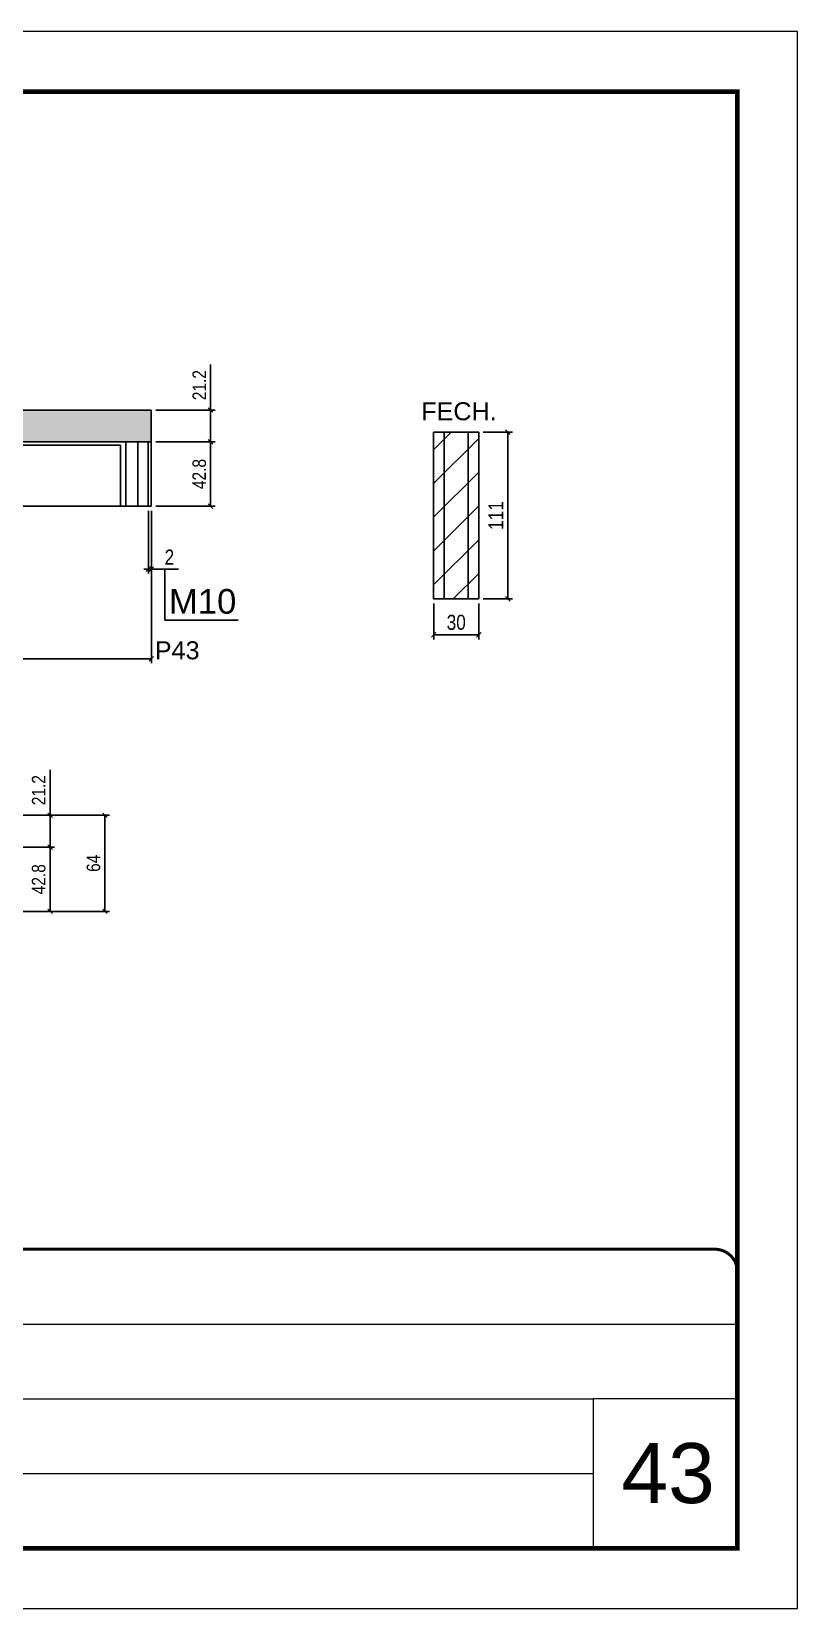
# Model space of a CAD drawing. Extents: x -20960 to -5926, y -2106 to 21915.
# Drawn here: x -8062 to -7552, y 9380 to 10430 of the extents above; entities that cross this region are included whole.
import ezdxf

# ---------------------------------------------------------------- set-up
doc = ezdxf.new("R2010")
doc.units = 0
doc.linetypes.add('CONTINUO', pattern=[0])
doc.linetypes.add('DASHED', pattern=[0.75, 0.5, -0.25])
for name, color, linetype in [('5', 5, 'Continuous'), ('COTA', 241, 'Continuous'), ('NOMENCLATURA', 7, 'Continuous'), ('Painéis', 200, 'Continuous'), ('SARR_2.2x7', 40, 'Continuous'), ('SARR_3.5x7', 81, 'Continuous')]:
    doc.layers.add(name, color=color, linetype=linetype)
for name, color, linetype, lineweight in [('CARIMBO', 255, 'Continuous', 9), ('Folhas', 255, 'Continuous', 9), ('Hachura', 251, 'Continuous', 9), ('SARRAFO DE PRESSAO', 251, 'DASHED', 9)]:
    doc.layers.add(name, color=color, linetype=linetype, lineweight=lineweight)
doc.styles.add('ARIAL', font='arial.ttf')
doc.styles.add('COTA TECNICA', font='techl___.ttf', dxfattribs={"height": 10})
doc.styles.add('COTA TECNICA-50', font='techl___.ttf', dxfattribs={"height": 9})
doc.styles.get("Standard").update_dxf_attribs({"font": 'arial.ttf'})
doc.dimstyles.new('COTA PAINEL-50', dxfattribs={"dimtxt": 9, "dimasz": 3, "dimexe": 3, "dimexo": 3, "dimgap": 3, "dimtad": 1, "dimdec": 1, "dimzin": 12, "dimdsep": 46, "dimtxsty": 'COTA TECNICA-50', "dimblk1": 'OBLIQUE', "dimblk2": 'OBLIQUE', "dimsah": 1, "dimcen": 0.9, "dimclrd": 4, "dimclre": 4, "dimclrt": 240, "dimadec": 1, "dimazin": 3, "dimtfac": 1, "dimtdec": 1, "dimtmove": 0, "dimatfit": 3, "dimfxl": 1, "dimtolj": 1, "dimtzin": 12, "dimarcsym": 0})
doc.dimstyles.new('PAINEL', dxfattribs={"dimtxt": 10, "dimasz": 3, "dimexe": 3, "dimexo": 3, "dimgap": 3, "dimtad": 1, "dimdec": 1, "dimzin": 12, "dimdsep": 46, "dimtxsty": 'COTA TECNICA', "dimblk1": 'OBLIQUE', "dimblk2": 'OBLIQUE', "dimsah": 1, "dimcen": 0.9, "dimclrd": 4, "dimclre": 4, "dimclrt": 240, "dimadec": 1, "dimazin": 3, "dimtfac": 1, "dimtdec": 1, "dimtmove": 0, "dimatfit": 3, "dimfxl": 1, "dimtolj": 1, "dimtzin": 12, "dimarcsym": 0})

# ---------------------------------------------------------------- blocks, each defined once
blk = doc.blocks.new('9999999999')
at = {"color": 30, "linetype": 'CONTINUO'}
for p, q in [((98564.6, 34379.6), (99584, 34379.6)), ((98564.6, 34329.8), (99488, 34329.8)), ((99584, 34329.8), (99488, 34329.8)), ((99488, 34329.8), (99488, 34230.2)), ((98564.6, 34280), (99488, 34280))]:
    blk.add_line(p, q, dxfattribs=at)
at = {"color": 30, "linetype": 'CONTINUO', "const_width": 2}
blk.add_lwpolyline([(99584, 34230.2), (99584, 34414.4, 0.414214), (99569, 34429.4), (98229, 34429.4, 0.414214), (98214, 34414.4), (98214, 34245.2, 0.414214), (98229, 34230.2), (99584, 34230.2)], format="xyb", dxfattribs=at)
at = {"layer": 'Folhas'}
blk.add_lwpolyline([(98139, 34190.2), (99624, 34190.2), (99624, 35240.2), (98139, 35240.2)], close=True, dxfattribs=at)
at = {"layer": 'Folhas', "color": 30, "const_width": 3}
blk.add_lwpolyline([(98214, 34230.2), (99584, 34230.2), (99584, 35200.2), (98214, 35200.2)], close=True, dxfattribs=at)
blk = doc.blocks.new('_Oblique')
at = {"color": 0, "linetype": 'ByBlock', "lineweight": -2}
blk.add_line((-0.5, -0.5), (0.5, 0.5), dxfattribs=at)
blk = doc.blocks.new('*D1578')
at = {"layer": 'COTA', "color": 4, "lineweight": -2, "ltscale": 25, "transparency": 16777216}
for p, q in [((-8224, 10110.6), (-8224, 10009)), ((-7982, 10110.6), (-7982, 10009)), ((-8224, 10012), (-7982, 10012))]:
    blk.add_line(p, q, dxfattribs=at)
at = {"layer": 'Defpoints', "color": 0, "ltscale": 25, "transparency": 16777216}
for p in [(-8224, 10113.6), (-7982, 10113.6), (-7982, 10012)]:
    blk.add_point(p, dxfattribs=at)
at = {"layer": 'COTA', "color": 4, "lineweight": -2, "ltscale": 25, "transparency": 16777216, "xscale": 3, "yscale": 3, "zscale": 3, "rotation": 180}
blk.add_blockref('_Oblique', (-8224, 10012), dxfattribs=at)
at = {"layer": 'COTA', "color": 4, "lineweight": -2, "ltscale": 25, "transparency": 16777216, "xscale": 3, "yscale": 3, "zscale": 3}
blk.add_blockref('_Oblique', (-7982, 10012), dxfattribs=at)
at = {"layer": 'COTA', "color": 240, "ltscale": 25, "transparency": 16777216, "insert": (-8103, 10020), "char_height": 10, "attachment_point": 5, "style": 'COTA TECNICA'}
blk.add_mtext('\\A1;242', dxfattribs=at)
blk = doc.blocks.new('*D1579')
at = {"layer": 'COTA', "color": 4, "lineweight": -2, "ltscale": 25, "transparency": 16777216}
for p, q in [((-7984, 10110.6), (-7984, 10068.7)), ((-7982, 10110.6), (-7982, 10068.7)), ((-7984, 10071.7), (-7987, 10071.7)), ((-7984, 10071.7), (-7982, 10071.7)), ((-7982, 10071.7), (-7963.9, 10071.7))]:
    blk.add_line(p, q, dxfattribs=at)
at = {"layer": 'Defpoints', "color": 0, "ltscale": 25, "transparency": 16777216}
for p in [(-7984, 10113.6), (-7982, 10113.6), (-7982, 10071.7)]:
    blk.add_point(p, dxfattribs=at)
at = {"layer": 'COTA', "color": 4, "lineweight": -2, "ltscale": 25, "transparency": 16777216, "xscale": 3, "yscale": 3, "zscale": 3}
blk.add_blockref('_Oblique', (-7984, 10071.7), dxfattribs=at)
at = {"layer": 'COTA', "color": 4, "lineweight": -2, "ltscale": 25, "transparency": 16777216, "xscale": 3, "yscale": 3, "zscale": 3, "rotation": 180}
blk.add_blockref('_Oblique', (-7982, 10071.7), dxfattribs=at)
at = {"layer": 'COTA', "color": 240, "ltscale": 25, "transparency": 16777216, "insert": (-7970, 10079.7), "char_height": 10, "attachment_point": 5, "style": 'COTA TECNICA'}
blk.add_mtext('\\A1;2', dxfattribs=at)
blk = doc.blocks.new('*D1581')
at = {"layer": 'COTA', "color": 4, "lineweight": -2, "ltscale": 25, "transparency": 16777216}
for p, q in [((-7794.1, 10048.9), (-7794.1, 10024.9)), ((-7764.1, 10048.9), (-7764.1, 10024.9)), ((-7794.1, 10027.9), (-7764.1, 10027.9))]:
    blk.add_line(p, q, dxfattribs=at)
at = {"layer": 'Defpoints', "color": 0, "ltscale": 25, "transparency": 16777216}
for p in [(-7794.1, 10051.9), (-7764.1, 10051.9), (-7764.1, 10027.9)]:
    blk.add_point(p, dxfattribs=at)
at = {"layer": 'COTA', "color": 4, "lineweight": -2, "ltscale": 25, "transparency": 16777216, "xscale": 3, "yscale": 3, "zscale": 3, "rotation": 180}
blk.add_blockref('_Oblique', (-7794.1, 10027.9), dxfattribs=at)
at = {"layer": 'COTA', "color": 4, "lineweight": -2, "ltscale": 25, "transparency": 16777216, "xscale": 3, "yscale": 3, "zscale": 3}
blk.add_blockref('_Oblique', (-7764.1, 10027.9), dxfattribs=at)
at = {"layer": 'COTA', "color": 240, "ltscale": 25, "transparency": 16777216, "insert": (-7779.1, 10036.2), "char_height": 10, "attachment_point": 5, "style": 'COTA TECNICA'}
blk.add_mtext('\\A1;30', dxfattribs=at)
blk = doc.blocks.new('*D1582')
at = {"layer": 'COTA', "color": 4, "lineweight": -2, "ltscale": 25, "transparency": 16777216}
for p, q in [((-7761.1, 10162.9), (-7741.7, 10162.9)), ((-7744.7, 10162.9), (-7744.7, 10051.9)), ((-7761.1, 10051.9), (-7741.7, 10051.9))]:
    blk.add_line(p, q, dxfattribs=at)
at = {"layer": 'Defpoints', "color": 0, "ltscale": 25, "transparency": 16777216}
for p in [(-7764.1, 10162.9), (-7764.1, 10051.9), (-7744.7, 10051.9)]:
    blk.add_point(p, dxfattribs=at)
at = {"layer": 'COTA', "color": 4, "lineweight": -2, "ltscale": 25, "transparency": 16777216, "xscale": 3, "yscale": 3, "zscale": 3}
for p, rotation in [((-7744.7, 10162.9), 90), ((-7744.7, 10051.9), 270)]:
    blk.add_blockref('_Oblique', p, dxfattribs=dict(at, rotation=rotation))
at = {"layer": 'COTA', "color": 240, "ltscale": 25, "transparency": 16777216, "insert": (-7752.7, 10107.4), "char_height": 10, "attachment_point": 5, "rotation": 90, "style": 'COTA TECNICA'}
blk.add_mtext('\\A1;111', dxfattribs=at)
blk = doc.blocks.new('*D1586')
at = {"layer": 'COTA', "color": 4, "lineweight": -2, "transparency": 16777216}
for p, q in [((-7979, 10156.4), (-7939.6, 10156.4)), ((-7942.6, 10156.4), (-7942.6, 10113.6)), ((-7979, 10113.6), (-7939.6, 10113.6))]:
    blk.add_line(p, q, dxfattribs=at)
at = {"layer": 'Defpoints', "color": 0, "transparency": 16777216}
for p in [(-7982, 10156.4), (-7982, 10113.6), (-7942.6, 10113.6)]:
    blk.add_point(p, dxfattribs=at)
at = {"layer": 'COTA', "color": 4, "lineweight": -2, "transparency": 16777216, "xscale": 3, "yscale": 3, "zscale": 3}
for p, rotation in [((-7942.6, 10156.4), 90), ((-7942.6, 10113.6), 270)]:
    blk.add_blockref('_Oblique', p, dxfattribs=dict(at, rotation=rotation))
at = {"layer": 'COTA', "color": 240, "transparency": 16777216, "insert": (-7950.1, 10135), "char_height": 9, "attachment_point": 5, "rotation": 90, "style": 'COTA TECNICA-50'}
blk.add_mtext('\\A1;42.8', dxfattribs=at)
blk = doc.blocks.new('*D1587')
at = {"layer": 'COTA', "color": 4, "lineweight": -2, "transparency": 16777216}
for p, q in [((-7942.6, 10177.6), (-7942.6, 10207.9)), ((-7979, 10177.6), (-7939.6, 10177.6)), ((-7942.6, 10156.4), (-7942.6, 10177.6)), ((-7979, 10156.4), (-7939.6, 10156.4))]:
    blk.add_line(p, q, dxfattribs=at)
at = {"layer": 'Defpoints', "color": 0, "transparency": 16777216}
for p in [(-7982, 10177.6), (-7942.6, 10177.6), (-7982, 10156.4)]:
    blk.add_point(p, dxfattribs=at)
at = {"layer": 'COTA', "color": 4, "lineweight": -2, "transparency": 16777216, "xscale": 3, "yscale": 3, "zscale": 3}
for p, rotation in [((-7942.6, 10177.6), 90), ((-7942.6, 10156.4), 270)]:
    blk.add_blockref('_Oblique', p, dxfattribs=dict(at, rotation=rotation))
at = {"layer": 'COTA', "color": 240, "transparency": 16777216, "insert": (-7950.1, 10194.2), "char_height": 9, "attachment_point": 5, "rotation": 90, "style": 'COTA TECNICA-50'}
blk.add_mtext('\\A1;21.2', dxfattribs=at)
blk = doc.blocks.new('*D1557')
at = {"layer": 'COTA', "color": 4, "lineweight": -2, "transparency": 16777216}
for p, q in [((-8049.4, 9907.8), (-8049.4, 9938.1)), ((-8081.5, 9907.8), (-8046.4, 9907.8)), ((-8049.4, 9886.6), (-8049.4, 9907.8)), ((-8081.5, 9886.6), (-8046.4, 9886.6))]:
    blk.add_line(p, q, dxfattribs=at)
at = {"layer": 'Defpoints', "color": 0, "transparency": 16777216}
for p in [(-8084.5, 9907.8), (-8049.4, 9907.8), (-8084.5, 9886.6)]:
    blk.add_point(p, dxfattribs=at)
at = {"layer": 'COTA', "color": 4, "lineweight": -2, "transparency": 16777216, "xscale": 3, "yscale": 3, "zscale": 3}
for p, rotation in [((-8049.4, 9907.8), 90), ((-8049.4, 9886.6), 270)]:
    blk.add_blockref('_Oblique', p, dxfattribs=dict(at, rotation=rotation))
at = {"layer": 'COTA', "color": 240, "transparency": 16777216, "insert": (-8057, 9924.5), "char_height": 9, "attachment_point": 5, "rotation": 90, "style": 'COTA TECNICA-50'}
blk.add_mtext('\\A1;21.2', dxfattribs=at)
blk = doc.blocks.new('*D1558')
at = {"layer": 'COTA', "color": 4, "lineweight": -2, "transparency": 16777216}
for p, q in [((-8081.5, 9886.6), (-8046.4, 9886.6)), ((-8049.4, 9843.8), (-8049.4, 9886.6)), ((-8081.5, 9843.8), (-8046.4, 9843.8))]:
    blk.add_line(p, q, dxfattribs=at)
at = {"layer": 'Defpoints', "color": 0, "transparency": 16777216}
for p in [(-8084.5, 9886.6), (-8049.4, 9886.6), (-8084.5, 9843.8)]:
    blk.add_point(p, dxfattribs=at)
at = {"layer": 'COTA', "color": 4, "lineweight": -2, "transparency": 16777216, "xscale": 3, "yscale": 3, "zscale": 3}
for p, rotation in [((-8049.4, 9886.6), 90), ((-8049.4, 9843.8), 270)]:
    blk.add_blockref('_Oblique', p, dxfattribs=dict(at, rotation=rotation))
at = {"layer": 'COTA', "color": 240, "transparency": 16777216, "insert": (-8057, 9865.2), "char_height": 9, "attachment_point": 5, "rotation": 90, "style": 'COTA TECNICA-50'}
blk.add_mtext('\\A1;42.8', dxfattribs=at)
blk = doc.blocks.new('*D1559')
at = {"layer": 'COTA', "color": 4, "lineweight": -2, "transparency": 16777216}
for p, q in [((-8081.5, 9907.8), (-8009.9, 9907.8)), ((-8012.9, 9907.8), (-8012.9, 9843.8)), ((-8081.5, 9843.8), (-8009.9, 9843.8))]:
    blk.add_line(p, q, dxfattribs=at)
at = {"layer": 'Defpoints', "color": 0, "transparency": 16777216}
for p in [(-8084.5, 9907.8), (-8084.5, 9843.8), (-8012.9, 9843.8)]:
    blk.add_point(p, dxfattribs=at)
at = {"layer": 'COTA', "color": 4, "lineweight": -2, "transparency": 16777216, "xscale": 3, "yscale": 3, "zscale": 3}
for p, rotation in [((-8012.9, 9907.8), 90), ((-8012.9, 9843.8), 270)]:
    blk.add_blockref('_Oblique', p, dxfattribs=dict(at, rotation=rotation))
at = {"layer": 'COTA', "color": 240, "transparency": 16777216, "insert": (-8020.5, 9875.8), "char_height": 9, "attachment_point": 5, "rotation": 90, "style": 'COTA TECNICA-50'}
blk.add_mtext('\\A1;64', dxfattribs=at)

msp = doc.modelspace()

# ---------------------------------------------------------------- hatches: boundary and pattern name
at = {"layer": 'COTA', "linetype": 'ByBlock'}
h = msp.add_hatch(dxfattribs=at)
h.set_pattern_fill('AR-CONC', color=256, scale=0.03)
h.set_pattern_definition([(50, (0.4, 2297.15), (5.46554, -0.4781726), [0.5715, -6.2865]), (355, (0.4, 2297.15), (-1.0573026, 5.7317054), [0.4572, -5.0292175]), (100.451445, (0.8555, 2297.1104), (4.4082374, 5.2535326), [0.4857003, -5.3427073]), (46.1842, (0.4, 2298.674), (8.1323712, -1.26127), [0.85725, -9.42975]), (96.63556, (1.078, 2298.569), (7.122124, 7.422784), [0.7285507, -8.014068]), (351.18415, (0.4, 2298.674), (7.122124, 7.422784), [0.685799, -7.543792]), (21, (1.162, 2298.293), (4.5484317, -3.067956), [0.5715, -6.2865]), (326, (1.162, 2298.293), (1.8540609, 5.525639), [0.4572, -5.0292]), (71.451445, (1.541, 2298.0376), (6.4024926, 2.457683), [0.4857003, -5.342698]), (37.5, (0.4, 2297.1502), (0.0926581, 2.53665117), [0, -4.96824, 0, -5.1054, 0, -5.04825]), (7.5, (0.4, 2297.1502), (2.0045899, 3.00541724), [0, -2.91084, 0, -4.85394, 0, -1.92405]), (327.5, (-1.2993, 2297.1502), (4.06771786, -0.17186232), [0, -1.905, 0, -5.9436, 0, -7.8867]), (317.5, (-2.0613, 2297.1502), (4.4438754, 0.7627947), [0, -2.4765, 0, -3.94716, 0, -5.6007])])
h.paths.add_polyline_path([(-8712.04, 10177.57), (-8669.08, 10177.57), (-8669.08, 10066.57), (-8646.04, 10066.57), (-8646.04, 10156.37), (-8101.04, 10156.37), (-7982.04, 10156.37), (-7982.04, 10177.57)])
at = {"layer": 'Hachura', "ltscale": 25}
h = msp.add_hatch(dxfattribs=at)
h.set_pattern_fill('ANSI31', color=256, scale=5)
h.set_pattern_definition([(45, (-7e-12, 2297.15), (-11.22532, 11.22532), [])])
h.paths.add_polyline_path([(-7764.15, 10162.87), (-7794.15, 10162.87), (-7794.15, 10051.87), (-7764.15, 10051.87)])

# ---------------------------------------------------------------- linework, layer by layer
at = {"layer": 'COTA', "linetype": 'ByBlock'}
for p in [(-8646.04, 10177.57), (-7982.04, 10156.37)]:
    msp.add_line(p, (-7982.04, 10177.57), dxfattribs=at)
at = {"layer": 'NOMENCLATURA', "linetype": 'Continuous'}
for q in [(-7972.98, 10071.72), (-7924.18, 10037.76)]:
    msp.add_line((-7972.98, 10037.76), q, dxfattribs=at)
at = {"layer": 'Painéis', "linetype": 'ByBlock'}
for p, q in [((-8101.04, 10156.37), (-7982.04, 10156.37)), ((-7984.04, 10156.37), (-7984.04, 10113.57)), ((-7982.04, 10156.37), (-7982.04, 10113.57)), ((-8646.04, 10113.57), (-7982.04, 10113.57))]:
    msp.add_line(p, q, dxfattribs=at)
at = {"layer": 'Painéis', "ltscale": 25}
for p, q in [((-7764.15, 10162.87), (-7794.15, 10162.87)), ((-7794.15, 10162.87), (-7794.15, 10051.87)), ((-7764.15, 10051.87), (-7764.15, 10162.87)), ((-7794.15, 10051.87), (-7764.15, 10051.87))]:
    msp.add_line(p, q, dxfattribs=at)
at = {"layer": 'SARR_2.2x7', "linetype": 'Continuous'}
for p, q in [((-8002.54, 10154.17), (-8224.04, 10154.17)), ((-7991.04, 10113.57), (-7991.04, 10156.37))]:
    msp.add_line(p, q, dxfattribs=at)
at = {"layer": 'SARR_2.2x7', "linetype": 'Continuous', "ltscale": 50}
for p, q in [((-7787.15, 10162.87), (-7787.15, 10051.87)), ((-7771.15, 10051.87), (-7771.15, 10162.87))]:
    msp.add_line(p, q, dxfattribs=at)
at = {"layer": 'SARR_3.5x7'}
for p, q in [((-8002.54, 10154.17), (-8002.54, 10113.57)), ((-7999.04, 10156.37), (-7999.04, 10113.57))]:
    msp.add_line(p, q, dxfattribs=at)

# ---------------------------------------------------------------- block references
at = {"layer": 'SARRAFO DE PRESSAO', "color": 6, "linetype": 'ByBlock'}
msp.add_blockref('9999999999', (-107175.98, -24810.57), dxfattribs=at)

# ---------------------------------------------------------------- texts
at = {"layer": '5', "color": 7, "linetype": 'Continuous'}
msp.add_text('FECH. ', height=12, rotation=359.99996, dxfattribs=at).set_placement((-7802.43, 10170.81))
at = {"layer": '5', "linetype": 'Continuous'}
msp.add_text('P43', height=12, rotation=0.00004, dxfattribs=at).set_placement((-7979.74, 10011.65))
at = {"layer": 'CARIMBO', "style": 'ARIAL'}
msp.add_text('43', height=40, dxfattribs=at).set_placement((-7669.14, 9449.78))
at = {"layer": 'NOMENCLATURA', "linetype": 'Continuous'}
msp.add_text('M10', height=16.5, dxfattribs=at).set_placement((-7970.29, 10041.96))

# ---------------------------------------------------------------- dimensions: what is measured, and where the dimension line sits
at = {"layer": 'COTA'}
for base, p1, p2, picture, middle in [((-7942.56, 10177.57), (-7982.04, 10156.37), (-7982.04, 10177.57), '*D1587', (-7950.11, 10194.25)), ((-8049.45, 9907.78), (-8084.46, 9886.58), (-8084.46, 9907.78), '*D1557', (-8057, 9924.46)), ((-8012.89, 9843.78), (-8084.46, 9907.78), (-8084.46, 9843.78), '*D1559', (-8020.49, 9875.78)), ((-8049.45, 9886.58), (-8084.46, 9843.78), (-8084.46, 9886.58), '*D1558', (-8057.03, 9865.18))]:
    dim = msp.add_linear_dim(base=base, p1=p1, p2=p2, angle=90, dimstyle='COTA PAINEL-50', dxfattribs=at)
    dim.commit()
    dim.dimension.update_dxf_attribs({"geometry": picture, "text_midpoint": middle})
at = {"layer": 'COTA', "ltscale": 25}
dim = msp.add_linear_dim(base=(-7744.67, 10051.87), p1=(-7764.15, 10162.87), p2=(-7764.15, 10051.87), angle=90, dimstyle='PAINEL', dxfattribs=at)
dim.commit()
dim.dimension.update_dxf_attribs({"geometry": '*D1582', "text_midpoint": (-7752.73, 10107.37)})
at = {"layer": 'COTA'}
dim = msp.add_linear_dim(base=(-7942.56, 10113.57), p1=(-7982.04, 10156.37), p2=(-7982.04, 10113.57), angle=90, dimstyle='COTA PAINEL-50', dxfattribs=at)
dim.commit()
dim.dimension.update_dxf_attribs({"geometry": '*D1586', "text_midpoint": (-7942.56, 10134.97), "dimtype": 160})
at = {"layer": 'COTA', "ltscale": 25}
for base, p1, p2, picture, middle in [((-7982.04, 10011.97), (-8224.04, 10113.57), (-7982.04, 10113.57), '*D1578', (-8103.04, 10020.05)), ((-7982.04, 10071.72), (-7984.04, 10113.57), (-7982.04, 10113.57), '*D1579', (-7969.98, 10079.72)), ((-7764.15, 10027.94), (-7794.15, 10051.87), (-7764.15, 10051.87), '*D1581', (-7779.15, 10036.16))]:
    dim = msp.add_linear_dim(base=base, p1=p1, p2=p2, dimstyle='PAINEL', dxfattribs=at)
    dim.commit()
    dim.dimension.update_dxf_attribs({"geometry": picture, "text_midpoint": middle})

doc.saveas('drawing.dxf')
